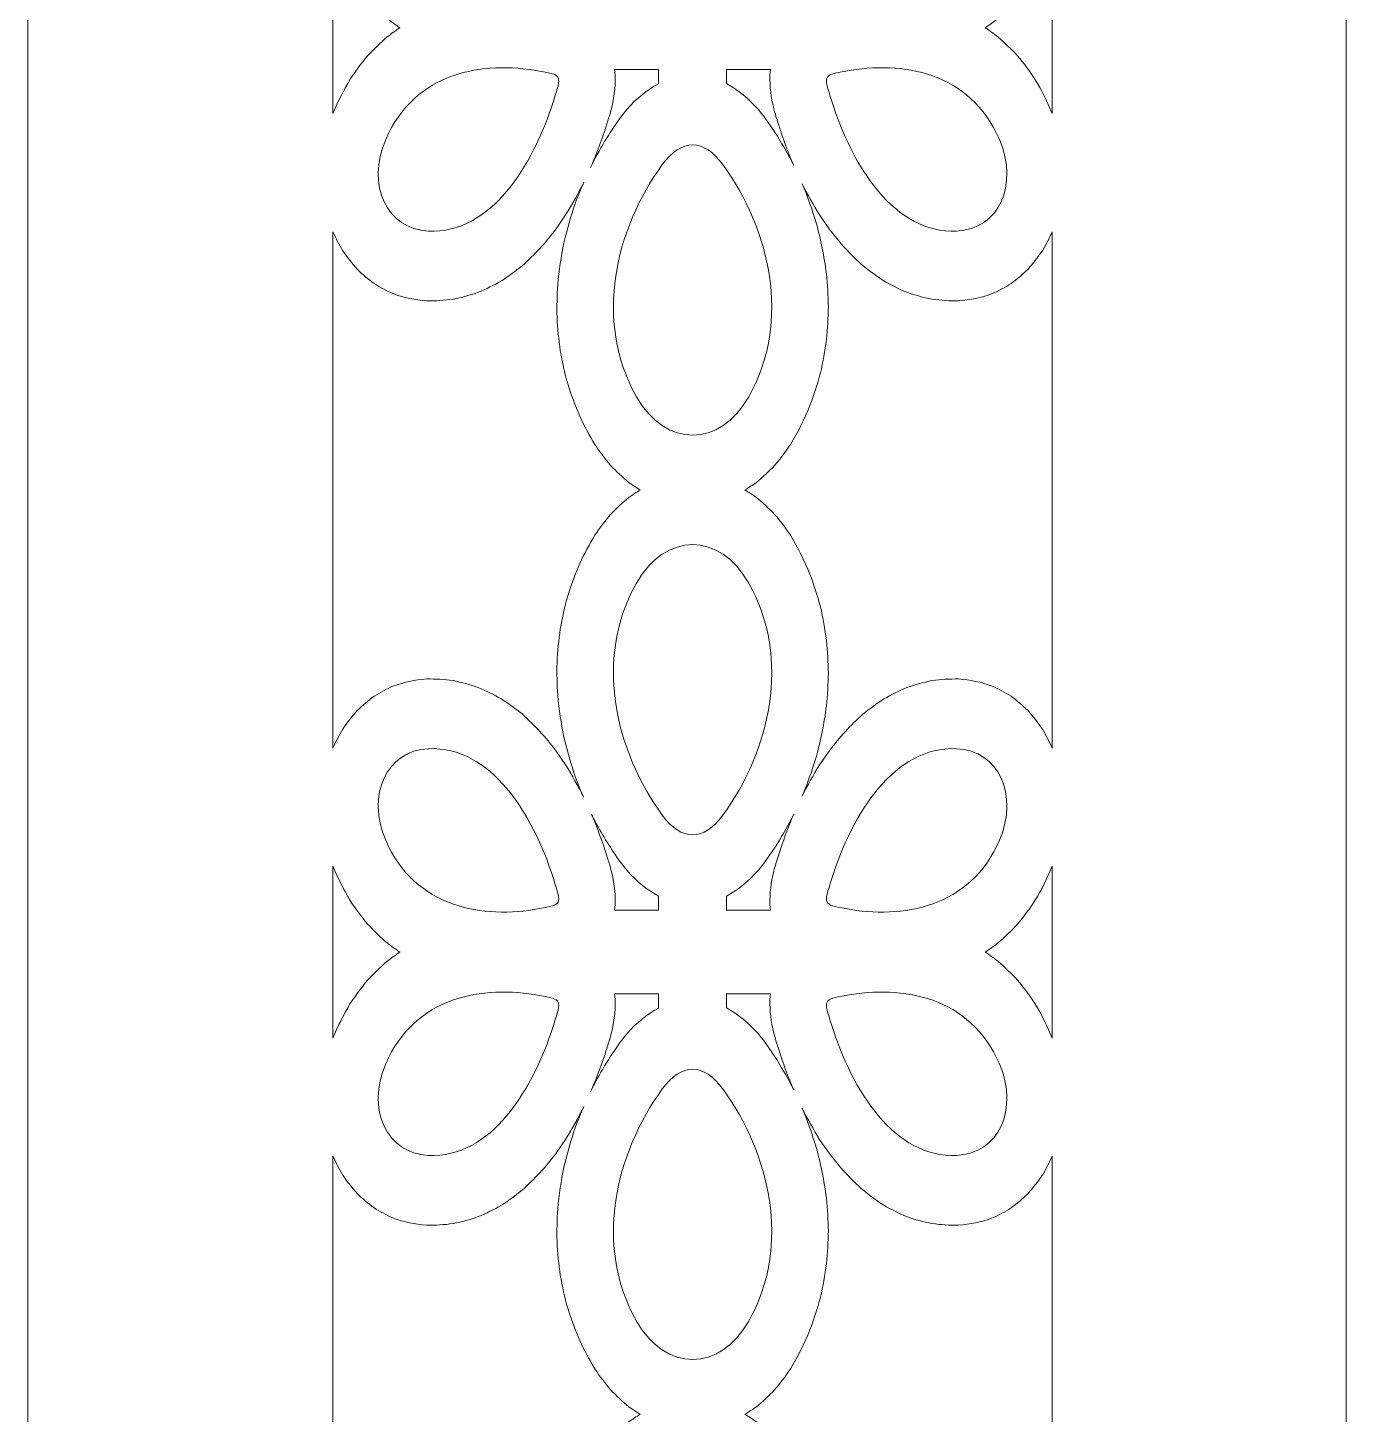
# Model space of a CAD drawing. Header units: centimetres. Extents: x -9.5 to -0.2, y -14.4 to 13.7.
# Drawn here: x -3.791 to -0.25, y -7.232 to -3.507 of the extents above; entities that cross this region are included whole.
import ezdxf

# ---------------------------------------------------------------- set-up
doc = ezdxf.new("R2010")
doc.units = ezdxf.units.CM
doc.header["$MEASUREMENT"] = 0
doc.layers.add('layer 1', color=7, linetype='Continuous')

msp = doc.modelspace()

# ---------------------------------------------------------------- linework, layer by layer
at = {"layer": 'layer 1', "color": 177, "lineweight": 9}
for points, knots in [([(-0.24995, -14.3507), (-0.24995, -14.3507), (-3.79132, -14.3507), (-3.79132, -14.3507), (-3.79132, -14.3507), (-3.79132, -14.3507), (-3.79132, 13.74302), (-3.79132, 13.74302), (-3.79132, 13.74302), (-3.79132, 13.74302), (-0.24995, 13.74302), (-0.24995, 13.74302), (-0.24995, 13.74302), (-0.24995, 13.74302), (-0.24995, -14.3507), (-0.24995, -14.3507)], [0, 0, 0, 0, 0.2, 0.2, 0.2, 0.2, 0.4, 0.4, 0.4, 0.4, 0.6, 0.6, 0.6, 0.6, 1, 1, 1, 1]), ([(-2.97144, -3.73809), (-2.95791, -3.70492), (-2.94298, -3.67561), (-2.92519, -3.64556), (-2.92519, -3.64556), (-2.91025, -3.62312), (-2.89525, -3.60295), (-2.87838, -3.58271), (-2.87838, -3.58271), (-2.86131, -3.56434), (-2.84438, -3.54795), (-2.82585, -3.5319), (-2.82585, -3.5319), (-2.81445, -3.52303), (-2.80315, -3.51488), (-2.79177, -3.50733), (-2.79177, -3.50733), (-2.80321, -3.49966), (-2.81447, -3.49151), (-2.82585, -3.48265), (-2.82585, -3.48265), (-2.84438, -3.4666), (-2.8613, -3.45021), (-2.87838, -3.43184), (-2.87838, -3.43184), (-2.89525, -3.4116), (-2.91025, -3.39143), (-2.92519, -3.36898), (-2.92519, -3.36898), (-2.94298, -3.33894), (-2.95791, -3.30962), (-2.97144, -3.27646), (-2.97144, -3.27646), (-2.97144, -3.27646), (-2.97144, -3.73809), (-2.97144, -3.73809)], [0, 0, 0, 0, 0.1, 0.1, 0.1, 0.1, 0.2, 0.2, 0.2, 0.2, 0.3, 0.3, 0.3, 0.3, 0.4, 0.4, 0.4, 0.4, 0.5, 0.5, 0.5, 0.5, 0.6, 0.6, 0.6, 0.6, 0.7, 0.7, 0.7, 0.7, 0.8, 0.8, 0.8, 0.8, 1, 1, 1, 1]), ([(-1.03978, -3.27646), (-1.05331, -3.30962), (-1.06825, -3.33895), (-1.08603, -3.36898), (-1.08603, -3.36898), (-1.10098, -3.39143), (-1.11598, -3.41161), (-1.13285, -3.43185), (-1.13285, -3.43185), (-1.14994, -3.45022), (-1.16686, -3.46661), (-1.18539, -3.48266), (-1.18539, -3.48266), (-1.19674, -3.49148), (-1.20796, -3.49962), (-1.21936, -3.50727), (-1.21936, -3.50727), (-1.20796, -3.51493), (-1.19673, -3.52306), (-1.18538, -3.53189), (-1.18538, -3.53189), (-1.16685, -3.54795), (-1.14993, -3.56433), (-1.13285, -3.58271), (-1.13285, -3.58271), (-1.11598, -3.60294), (-1.10097, -3.62312), (-1.08603, -3.64556), (-1.08603, -3.64556), (-1.06825, -3.6756), (-1.05331, -3.70492), (-1.03978, -3.73808), (-1.03978, -3.73808), (-1.03978, -3.73808), (-1.03978, -3.27646), (-1.03978, -3.27646)], [0, 0, 0, 0, 0.1, 0.1, 0.1, 0.1, 0.2, 0.2, 0.2, 0.2, 0.3, 0.3, 0.3, 0.3, 0.4, 0.4, 0.4, 0.4, 0.5, 0.5, 0.5, 0.5, 0.6, 0.6, 0.6, 0.6, 0.7, 0.7, 0.7, 0.7, 0.8, 0.8, 0.8, 0.8, 1, 1, 1, 1]), ([(-2.41719, -3.62397), (-2.56763, -3.59547), (-2.75112, -3.6253), (-2.82988, -3.80779), (-2.82988, -3.80779), (-2.88257, -3.92987), (-2.82687, -4.04887), (-2.71485, -4.05361), (-2.71485, -4.05361), (-2.54738, -4.0607), (-2.4347, -3.87955), (-2.37948, -3.70454), (-2.37948, -3.70454), (-2.35677, -3.63258), (-2.35532, -3.63568), (-2.41719, -3.62397)], [0, 0, 0, 0, 0.2, 0.2, 0.2, 0.2, 0.4, 0.4, 0.4, 0.4, 0.6, 0.6, 0.6, 0.6, 1, 1, 1, 1]), ([(-1.59404, -3.62397), (-1.44359, -3.59546), (-1.2601, -3.6253), (-1.18134, -3.80779), (-1.18134, -3.80779), (-1.12865, -3.92987), (-1.18435, -4.04887), (-1.29638, -4.05362), (-1.29638, -4.05362), (-1.46384, -4.0607), (-1.57653, -3.87955), (-1.63174, -3.70455), (-1.63174, -3.70455), (-1.65445, -3.63258), (-1.6559, -3.63567), (-1.59404, -3.62397)], [0, 0, 0, 0, 0.2, 0.2, 0.2, 0.2, 0.4, 0.4, 0.4, 0.4, 0.6, 0.6, 0.6, 0.6, 1, 1, 1, 1]), ([(-2.09675, -3.61972), (-2.09675, -3.61972), (-2.09675, -3.65771), (-2.09675, -3.65771), (-2.09675, -3.65771), (-2.12888, -3.67462), (-2.15543, -3.69673), (-2.18224, -3.72709), (-2.18224, -3.72709), (-2.18224, -3.72709), (-2.19991, -3.74962), (-2.19991, -3.74962), (-2.19991, -3.74962), (-2.21454, -3.77035), (-2.22843, -3.79124), (-2.24203, -3.81302), (-2.24203, -3.81302), (-2.25551, -3.83603), (-2.26791, -3.85903), (-2.27945, -3.88255), (-2.27945, -3.88255), (-2.26311, -3.84531), (-2.24872, -3.80667), (-2.23592, -3.76616), (-2.23592, -3.76616), (-2.23242, -3.7551), (-2.22898, -3.74404), (-2.22574, -3.73287), (-2.22574, -3.73287), (-2.21648, -3.69896), (-2.21298, -3.67003), (-2.21341, -3.63394), (-2.21341, -3.63394), (-2.21341, -3.63394), (-2.21497, -3.61972), (-2.21497, -3.61972), (-2.21497, -3.61972), (-2.21497, -3.61972), (-2.09675, -3.61972), (-2.09675, -3.61972)], [0, 0, 0, 0, 0.0909091, 0.0909091, 0.0909091, 0.0909091, 0.1818182, 0.1818182, 0.1818182, 0.1818182, 0.2727273, 0.2727273, 0.2727273, 0.2727273, 0.3636364, 0.3636364, 0.3636364, 0.3636364, 0.4545455, 0.4545455, 0.4545455, 0.4545455, 0.5454545, 0.5454545, 0.5454545, 0.5454545, 0.6363636, 0.6363636, 0.6363636, 0.6363636, 0.7272727, 0.7272727, 0.7272727, 0.7272727, 0.8181818, 0.8181818, 0.8181818, 0.8181818, 1, 1, 1, 1]), ([(-1.91448, -3.65738), (-1.91448, -3.65738), (-1.91448, -3.61972), (-1.91448, -3.61972), (-1.91448, -3.61972), (-1.91448, -3.61972), (-1.79625, -3.61972), (-1.79625, -3.61972), (-1.79625, -3.61972), (-1.79625, -3.61972), (-1.79783, -3.63393), (-1.79783, -3.63393), (-1.79783, -3.63393), (-1.79819, -3.66678), (-1.79552, -3.69349), (-1.78773, -3.72468), (-1.78773, -3.72468), (-1.7839, -3.73869), (-1.77965, -3.75242), (-1.77529, -3.76619), (-1.77529, -3.76619), (-1.76307, -3.80481), (-1.74943, -3.84173), (-1.73403, -3.87735), (-1.73403, -3.87735), (-1.76137, -3.82327), (-1.79224, -3.77218), (-1.82899, -3.72708), (-1.82899, -3.72708), (-1.85559, -3.69697), (-1.8818, -3.67513), (-1.91448, -3.65738)], [0, 0, 0, 0, 0.1111111, 0.1111111, 0.1111111, 0.1111111, 0.2222222, 0.2222222, 0.2222222, 0.2222222, 0.3333333, 0.3333333, 0.3333333, 0.3333333, 0.4444444, 0.4444444, 0.4444444, 0.4444444, 0.5555556, 0.5555556, 0.5555556, 0.5555556, 0.6666667, 0.6666667, 0.6666667, 0.6666667, 0.7777778, 0.7777778, 0.7777778, 0.7777778, 1, 1, 1, 1]), ([(-2.087, -3.87502), (-2.2117, -4.0465), (-2.27241, -4.29345), (-2.15624, -4.49876), (-2.15624, -4.49876), (-2.07853, -4.6361), (-1.93268, -4.63608), (-1.85498, -4.49876), (-1.85498, -4.49876), (-1.73882, -4.29345), (-1.79952, -4.0465), (-1.92422, -3.87502), (-1.92422, -3.87502), (-1.97549, -3.8045), (-2.03573, -3.8045), (-2.087, -3.87502)], [0, 0, 0, 0, 0.2, 0.2, 0.2, 0.2, 0.4, 0.4, 0.4, 0.4, 0.6, 0.6, 0.6, 0.6, 1, 1, 1, 1]), ([(-2.97144, -5.44249), (-2.96339, -5.42447), (-2.95498, -5.40815), (-2.945, -5.3912), (-2.945, -5.3912), (-2.93276, -5.37316), (-2.92065, -5.35762), (-2.90652, -5.34181), (-2.90652, -5.34181), (-2.89165, -5.32731), (-2.87726, -5.31509), (-2.86097, -5.30314), (-2.86097, -5.30314), (-2.84421, -5.29256), (-2.82816, -5.28397), (-2.81045, -5.27606), (-2.81045, -5.27606), (-2.77976, -5.26488), (-2.75186, -5.25905), (-2.71993, -5.25666), (-2.71993, -5.25666), (-2.69564, -5.25647), (-2.6728, -5.25787), (-2.64865, -5.26108), (-2.64865, -5.26108), (-2.62542, -5.26582), (-2.60376, -5.27177), (-2.58111, -5.27967), (-2.58111, -5.27967), (-2.55968, -5.28874), (-2.53973, -5.29863), (-2.5192, -5.31039), (-2.5192, -5.31039), (-2.49993, -5.32291), (-2.48195, -5.33596), (-2.46374, -5.35066), (-2.46374, -5.35066), (-2.42974, -5.38083), (-2.4007, -5.41268), (-2.3721, -5.45037), (-2.3721, -5.45037), (-2.3721, -5.45037), (-2.34673, -5.48733), (-2.34673, -5.48733), (-2.34673, -5.48733), (-2.32916, -5.51553), (-2.31317, -5.54432), (-2.29858, -5.57395), (-2.29858, -5.57395), (-2.30639, -5.55594), (-2.31377, -5.5376), (-2.32084, -5.5186), (-2.32084, -5.5186), (-2.33269, -5.4836), (-2.34254, -5.44931), (-2.35115, -5.41287), (-2.35115, -5.41287), (-2.35875, -5.37515), (-2.36415, -5.33889), (-2.36784, -5.30027), (-2.36784, -5.30027), (-2.3696, -5.27059), (-2.3702, -5.24205), (-2.36971, -5.21229), (-2.36971, -5.21229), (-2.36801, -5.18181), (-2.36521, -5.15287), (-2.36106, -5.12274), (-2.36106, -5.12274), (-2.35552, -5.09207), (-2.34902, -5.06331), (-2.34093, -5.03352), (-2.34093, -5.03352), (-2.33131, -5.00344), (-2.32095, -4.97553), (-2.30883, -4.94686), (-2.30883, -4.94686), (-2.29615, -4.92033), (-2.28318, -4.89548), (-2.26833, -4.87072), (-2.26833, -4.87072), (-2.25479, -4.85061), (-2.24123, -4.83262), (-2.22591, -4.81456), (-2.22591, -4.81456), (-2.20998, -4.79786), (-2.19439, -4.78336), (-2.17696, -4.76912), (-2.17696, -4.76912), (-2.16663, -4.76174), (-2.15652, -4.75507), (-2.14615, -4.74882), (-2.14615, -4.74882), (-2.15652, -4.74257), (-2.16663, -4.73591), (-2.17696, -4.72853), (-2.17696, -4.72853), (-2.19439, -4.71428), (-2.20998, -4.69979), (-2.22591, -4.68309), (-2.22591, -4.68309), (-2.24123, -4.66503), (-2.25479, -4.64704), (-2.26833, -4.62693), (-2.26833, -4.62693), (-2.28318, -4.60216), (-2.29615, -4.57732), (-2.30883, -4.55079), (-2.30883, -4.55079), (-2.32095, -4.52212), (-2.33131, -4.49421), (-2.34093, -4.46414), (-2.34093, -4.46414), (-2.34902, -4.43433), (-2.35552, -4.40558), (-2.36106, -4.37491), (-2.36106, -4.37491), (-2.36522, -4.34478), (-2.36801, -4.31584), (-2.36971, -4.28536), (-2.36971, -4.28536), (-2.3702, -4.2556), (-2.3696, -4.22705), (-2.36785, -4.19738), (-2.36785, -4.19738), (-2.36415, -4.15876), (-2.35875, -4.12249), (-2.35115, -4.08477), (-2.35115, -4.08477), (-2.34255, -4.04833), (-2.33269, -4.01404), (-2.32084, -3.97903), (-2.32084, -3.97903), (-2.31354, -3.95943), (-2.30589, -3.94053), (-2.29781, -3.92211), (-2.29781, -3.92211), (-2.31261, -3.95229), (-2.32885, -3.98161), (-2.34673, -4.01031), (-2.34673, -4.01031), (-2.34673, -4.01031), (-2.3721, -4.04728), (-2.3721, -4.04728), (-2.3721, -4.04728), (-2.40071, -4.08496), (-2.42974, -4.11679), (-2.46373, -4.14698), (-2.46373, -4.14698), (-2.48194, -4.16167), (-2.49992, -4.17472), (-2.51918, -4.18724), (-2.51918, -4.18724), (-2.53972, -4.19901), (-2.55968, -4.2089), (-2.58113, -4.21797), (-2.58113, -4.21797), (-2.60376, -4.22587), (-2.62542, -4.23182), (-2.64865, -4.23656), (-2.64865, -4.23656), (-2.6728, -4.23977), (-2.69564, -4.24117), (-2.71994, -4.24099), (-2.71994, -4.24099), (-2.75187, -4.23858), (-2.77977, -4.23276), (-2.81046, -4.22157), (-2.81046, -4.22157), (-2.82816, -4.21366), (-2.84422, -4.20506), (-2.86098, -4.1945), (-2.86098, -4.1945), (-2.87726, -4.18254), (-2.89165, -4.17032), (-2.90652, -4.15582), (-2.90652, -4.15582), (-2.92064, -4.14002), (-2.93276, -4.12448), (-2.945, -4.10645), (-2.945, -4.10645), (-2.95498, -4.08949), (-2.96339, -4.07317), (-2.97144, -4.05514), (-2.97144, -4.05514), (-2.97144, -4.05514), (-2.97144, -5.44249), (-2.97144, -5.44249)], [0, 0, 0, 0, 0.0208333, 0.0208333, 0.0208333, 0.0208333, 0.0416667, 0.0416667, 0.0416667, 0.0416667, 0.0625, 0.0625, 0.0625, 0.0625, 0.0833333, 0.0833333, 0.0833333, 0.0833333, 0.1041667, 0.1041667, 0.1041667, 0.1041667, 0.125, 0.125, 0.125, 0.125, 0.1458333, 0.1458333, 0.1458333, 0.1458333, 0.1666667, 0.1666667, 0.1666667, 0.1666667, 0.1875, 0.1875, 0.1875, 0.1875, 0.2083333, 0.2083333, 0.2083333, 0.2083333, 0.2291667, 0.2291667, 0.2291667, 0.2291667, 0.25, 0.25, 0.25, 0.25, 0.2708333, 0.2708333, 0.2708333, 0.2708333, 0.2916667, 0.2916667, 0.2916667, 0.2916667, 0.3125, 0.3125, 0.3125, 0.3125, 0.3333333, 0.3333333, 0.3333333, 0.3333333, 0.3541667, 0.3541667, 0.3541667, 0.3541667, 0.375, 0.375, 0.375, 0.375, 0.3958333, 0.3958333, 0.3958333, 0.3958333, 0.4166667, 0.4166667, 0.4166667, 0.4166667, 0.4375, 0.4375, 0.4375, 0.4375, 0.4583333, 0.4583333, 0.4583333, 0.4583333, 0.4791667, 0.4791667, 0.4791667, 0.4791667, 0.5, 0.5, 0.5, 0.5, 0.5208333, 0.5208333, 0.5208333, 0.5208333, 0.5416667, 0.5416667, 0.5416667, 0.5416667, 0.5625, 0.5625, 0.5625, 0.5625, 0.5833333, 0.5833333, 0.5833333, 0.5833333, 0.6041667, 0.6041667, 0.6041667, 0.6041667, 0.625, 0.625, 0.625, 0.625, 0.6458333, 0.6458333, 0.6458333, 0.6458333, 0.6666667, 0.6666667, 0.6666667, 0.6666667, 0.6875, 0.6875, 0.6875, 0.6875, 0.7083333, 0.7083333, 0.7083333, 0.7083333, 0.7291667, 0.7291667, 0.7291667, 0.7291667, 0.75, 0.75, 0.75, 0.75, 0.7708333, 0.7708333, 0.7708333, 0.7708333, 0.7916667, 0.7916667, 0.7916667, 0.7916667, 0.8125, 0.8125, 0.8125, 0.8125, 0.8333333, 0.8333333, 0.8333333, 0.8333333, 0.8541667, 0.8541667, 0.8541667, 0.8541667, 0.875, 0.875, 0.875, 0.875, 0.8958333, 0.8958333, 0.8958333, 0.8958333, 0.9166667, 0.9166667, 0.9166667, 0.9166667, 0.9375, 0.9375, 0.9375, 0.9375, 0.9583333, 0.9583333, 0.9583333, 0.9583333, 1, 1, 1, 1]), ([(-1.03978, -4.05514), (-1.04783, -4.07317), (-1.05626, -4.0895), (-1.06623, -4.10646), (-1.06623, -4.10646), (-1.07848, -4.12449), (-1.09059, -4.14003), (-1.10472, -4.15583), (-1.10472, -4.15583), (-1.11958, -4.17033), (-1.13397, -4.18254), (-1.15025, -4.1945), (-1.15025, -4.1945), (-1.16701, -4.20507), (-1.18307, -4.21366), (-1.20076, -4.22157), (-1.20076, -4.22157), (-1.23145, -4.23276), (-1.25936, -4.23859), (-1.29128, -4.24099), (-1.29128, -4.24099), (-1.31559, -4.24117), (-1.33843, -4.23978), (-1.36258, -4.23656), (-1.36258, -4.23656), (-1.38581, -4.23182), (-1.40747, -4.22587), (-1.43011, -4.21797), (-1.43011, -4.21797), (-1.45155, -4.20891), (-1.47151, -4.19901), (-1.49205, -4.18724), (-1.49205, -4.18724), (-1.51131, -4.17473), (-1.52929, -4.16167), (-1.54749, -4.14698), (-1.54749, -4.14698), (-1.58149, -4.1168), (-1.61052, -4.08497), (-1.63913, -4.04728), (-1.63913, -4.04728), (-1.63913, -4.04728), (-1.6645, -4.01031), (-1.6645, -4.01031), (-1.6645, -4.01031), (-1.68152, -3.98301), (-1.69703, -3.95516), (-1.71123, -3.92654), (-1.71123, -3.92654), (-1.69703, -3.96055), (-1.68477, -3.99461), (-1.67369, -4.03097), (-1.67369, -4.03097), (-1.66129, -4.07687), (-1.65241, -4.12087), (-1.64613, -4.16867), (-1.64613, -4.16867), (-1.64333, -4.19797), (-1.64167, -4.22627), (-1.64103, -4.25579), (-1.64103, -4.25579), (-1.64153, -4.28605), (-1.64315, -4.31491), (-1.64604, -4.34499), (-1.64604, -4.34499), (-1.65026, -4.37567), (-1.65551, -4.40456), (-1.66227, -4.43456), (-1.66227, -4.43456), (-1.67052, -4.46492), (-1.67958, -4.49319), (-1.69037, -4.52232), (-1.69037, -4.52232), (-1.70608, -4.55951), (-1.72266, -4.5932), (-1.7429, -4.62694), (-1.7429, -4.62694), (-1.75643, -4.64704), (-1.77, -4.66502), (-1.7853, -4.68308), (-1.7853, -4.68308), (-1.80123, -4.69977), (-1.81684, -4.71428), (-1.83426, -4.72852), (-1.83426, -4.72852), (-1.84459, -4.7359), (-1.85471, -4.74257), (-1.86508, -4.74882), (-1.86508, -4.74882), (-1.85471, -4.75507), (-1.84459, -4.76174), (-1.83425, -4.76913), (-1.83425, -4.76913), (-1.81684, -4.78336), (-1.80123, -4.79788), (-1.7853, -4.81456), (-1.7853, -4.81456), (-1.77, -4.83262), (-1.75643, -4.85061), (-1.7429, -4.87071), (-1.7429, -4.87071), (-1.72266, -4.90444), (-1.70608, -4.93813), (-1.69037, -4.97532), (-1.69037, -4.97532), (-1.67958, -5.00446), (-1.67052, -5.03272), (-1.66227, -5.06309), (-1.66227, -5.06309), (-1.65551, -5.09309), (-1.65026, -5.12198), (-1.64604, -5.15266), (-1.64604, -5.15266), (-1.64315, -5.18273), (-1.64153, -5.2116), (-1.64103, -5.24186), (-1.64103, -5.24186), (-1.64167, -5.27137), (-1.64333, -5.29968), (-1.64613, -5.32898), (-1.64613, -5.32898), (-1.65241, -5.37677), (-1.66129, -5.42076), (-1.67369, -5.46667), (-1.67369, -5.46667), (-1.68476, -5.50302), (-1.69702, -5.53708), (-1.71122, -5.57108), (-1.71122, -5.57108), (-1.69702, -5.54247), (-1.68151, -5.51463), (-1.66449, -5.48733), (-1.66449, -5.48733), (-1.66449, -5.48733), (-1.63912, -5.45036), (-1.63912, -5.45036), (-1.63912, -5.45036), (-1.61052, -5.41267), (-1.58148, -5.38082), (-1.54748, -5.35065), (-1.54748, -5.35065), (-1.52928, -5.33596), (-1.51129, -5.3229), (-1.49203, -5.31038), (-1.49203, -5.31038), (-1.4715, -5.29863), (-1.45154, -5.28873), (-1.43012, -5.27967), (-1.43012, -5.27967), (-1.40747, -5.27177), (-1.38581, -5.26582), (-1.36258, -5.26108), (-1.36258, -5.26108), (-1.33843, -5.25787), (-1.31559, -5.25647), (-1.29129, -5.25666), (-1.29129, -5.25666), (-1.25937, -5.25905), (-1.23146, -5.26488), (-1.20077, -5.27606), (-1.20077, -5.27606), (-1.18307, -5.28397), (-1.16702, -5.29256), (-1.15026, -5.30314), (-1.15026, -5.30314), (-1.13397, -5.31509), (-1.11958, -5.32731), (-1.10471, -5.34181), (-1.10471, -5.34181), (-1.09059, -5.35761), (-1.07848, -5.37315), (-1.06623, -5.39119), (-1.06623, -5.39119), (-1.05625, -5.40814), (-1.04783, -5.42446), (-1.03978, -5.44249), (-1.03978, -5.44249), (-1.03978, -5.44249), (-1.03978, -4.05514), (-1.03978, -4.05514)], [0, 0, 0, 0, 0.0217391, 0.0217391, 0.0217391, 0.0217391, 0.0434783, 0.0434783, 0.0434783, 0.0434783, 0.0652174, 0.0652174, 0.0652174, 0.0652174, 0.0869565, 0.0869565, 0.0869565, 0.0869565, 0.1086957, 0.1086957, 0.1086957, 0.1086957, 0.1304348, 0.1304348, 0.1304348, 0.1304348, 0.1521739, 0.1521739, 0.1521739, 0.1521739, 0.173913, 0.173913, 0.173913, 0.173913, 0.1956522, 0.1956522, 0.1956522, 0.1956522, 0.2173913, 0.2173913, 0.2173913, 0.2173913, 0.2391304, 0.2391304, 0.2391304, 0.2391304, 0.2608696, 0.2608696, 0.2608696, 0.2608696, 0.2826087, 0.2826087, 0.2826087, 0.2826087, 0.3043478, 0.3043478, 0.3043478, 0.3043478, 0.326087, 0.326087, 0.326087, 0.326087, 0.3478261, 0.3478261, 0.3478261, 0.3478261, 0.3695652, 0.3695652, 0.3695652, 0.3695652, 0.3913043, 0.3913043, 0.3913043, 0.3913043, 0.4130435, 0.4130435, 0.4130435, 0.4130435, 0.4347826, 0.4347826, 0.4347826, 0.4347826, 0.4565217, 0.4565217, 0.4565217, 0.4565217, 0.4782609, 0.4782609, 0.4782609, 0.4782609, 0.5, 0.5, 0.5, 0.5, 0.5217391, 0.5217391, 0.5217391, 0.5217391, 0.5434783, 0.5434783, 0.5434783, 0.5434783, 0.5652174, 0.5652174, 0.5652174, 0.5652174, 0.5869565, 0.5869565, 0.5869565, 0.5869565, 0.6086957, 0.6086957, 0.6086957, 0.6086957, 0.6304348, 0.6304348, 0.6304348, 0.6304348, 0.6521739, 0.6521739, 0.6521739, 0.6521739, 0.673913, 0.673913, 0.673913, 0.673913, 0.6956522, 0.6956522, 0.6956522, 0.6956522, 0.7173913, 0.7173913, 0.7173913, 0.7173913, 0.7391304, 0.7391304, 0.7391304, 0.7391304, 0.7608696, 0.7608696, 0.7608696, 0.7608696, 0.7826087, 0.7826087, 0.7826087, 0.7826087, 0.8043478, 0.8043478, 0.8043478, 0.8043478, 0.826087, 0.826087, 0.826087, 0.826087, 0.8478261, 0.8478261, 0.8478261, 0.8478261, 0.8695652, 0.8695652, 0.8695652, 0.8695652, 0.8913043, 0.8913043, 0.8913043, 0.8913043, 0.9130435, 0.9130435, 0.9130435, 0.9130435, 0.9347826, 0.9347826, 0.9347826, 0.9347826, 0.9565217, 0.9565217, 0.9565217, 0.9565217, 1, 1, 1, 1]), ([(-2.087, -5.62262), (-2.2117, -5.45115), (-2.2724, -5.20419), (-2.15624, -4.99889), (-2.15624, -4.99889), (-2.07853, -4.86154), (-1.93268, -4.86156), (-1.85498, -4.99889), (-1.85498, -4.99889), (-1.73882, -5.20419), (-1.79952, -5.45115), (-1.92422, -5.62262), (-1.92422, -5.62262), (-1.97549, -5.69315), (-2.03573, -5.69314), (-2.087, -5.62262)], [0, 0, 0, 0, 0.2, 0.2, 0.2, 0.2, 0.4, 0.4, 0.4, 0.4, 0.6, 0.6, 0.6, 0.6, 1, 1, 1, 1]), ([(-2.41719, -5.87367), (-2.56763, -5.90217), (-2.75112, -5.87235), (-2.82988, -5.68986), (-2.82988, -5.68986), (-2.88257, -5.56777), (-2.82687, -5.44877), (-2.71485, -5.44403), (-2.71485, -5.44403), (-2.54738, -5.43694), (-2.4347, -5.6181), (-2.37948, -5.7931), (-2.37948, -5.7931), (-2.35677, -5.86506), (-2.35532, -5.86196), (-2.41719, -5.87367)], [0, 0, 0, 0, 0.2, 0.2, 0.2, 0.2, 0.4, 0.4, 0.4, 0.4, 0.6, 0.6, 0.6, 0.6, 1, 1, 1, 1]), ([(-1.59404, -5.87367), (-1.4436, -5.90217), (-1.2601, -5.87235), (-1.18134, -5.68986), (-1.18134, -5.68986), (-1.12865, -5.56777), (-1.18436, -5.44877), (-1.29637, -5.44403), (-1.29637, -5.44403), (-1.46384, -5.43694), (-1.57652, -5.6181), (-1.63174, -5.7931), (-1.63174, -5.7931), (-1.65446, -5.86506), (-1.6559, -5.86196), (-1.59404, -5.87367)], [0, 0, 0, 0, 0.2, 0.2, 0.2, 0.2, 0.4, 0.4, 0.4, 0.4, 0.6, 0.6, 0.6, 0.6, 1, 1, 1, 1]), ([(-2.1999, -5.74804), (-2.22448, -5.71322), (-2.24647, -5.67803), (-2.26746, -5.63978), (-2.26746, -5.63978), (-2.27069, -5.63347), (-2.27385, -5.62717), (-2.27694, -5.62085), (-2.27694, -5.62085), (-2.26164, -5.6563), (-2.24807, -5.69304), (-2.23593, -5.73146), (-2.23593, -5.73146), (-2.23243, -5.74252), (-2.22898, -5.75359), (-2.22574, -5.76476), (-2.22574, -5.76476), (-2.21648, -5.79867), (-2.21298, -5.8276), (-2.21341, -5.86369), (-2.21341, -5.86369), (-2.21341, -5.86369), (-2.21497, -5.87792), (-2.21497, -5.87792), (-2.21497, -5.87792), (-2.21497, -5.87792), (-2.09675, -5.87792), (-2.09675, -5.87792), (-2.09675, -5.87792), (-2.09675, -5.87792), (-2.09675, -5.83993), (-2.09675, -5.83993), (-2.09675, -5.83993), (-2.12887, -5.82302), (-2.15543, -5.8009), (-2.18223, -5.77056), (-2.18223, -5.77056), (-2.18223, -5.77056), (-2.1999, -5.74804), (-2.1999, -5.74804)], [0, 0, 0, 0, 0.0909091, 0.0909091, 0.0909091, 0.0909091, 0.1818182, 0.1818182, 0.1818182, 0.1818182, 0.2727273, 0.2727273, 0.2727273, 0.2727273, 0.3636364, 0.3636364, 0.3636364, 0.3636364, 0.4545455, 0.4545455, 0.4545455, 0.4545455, 0.5454545, 0.5454545, 0.5454545, 0.5454545, 0.6363636, 0.6363636, 0.6363636, 0.6363636, 0.7272727, 0.7272727, 0.7272727, 0.7272727, 0.8181818, 0.8181818, 0.8181818, 0.8181818, 1, 1, 1, 1]), ([(-1.91448, -5.87792), (-1.91448, -5.87792), (-1.79625, -5.87792), (-1.79625, -5.87792), (-1.79625, -5.87792), (-1.79625, -5.87792), (-1.79783, -5.8637), (-1.79783, -5.8637), (-1.79783, -5.8637), (-1.79819, -5.83085), (-1.79552, -5.80415), (-1.78773, -5.77297), (-1.78773, -5.77297), (-1.7839, -5.75894), (-1.77965, -5.74519), (-1.77528, -5.7314), (-1.77528, -5.7314), (-1.76304, -5.69277), (-1.7494, -5.65585), (-1.734, -5.62023), (-1.734, -5.62023), (-1.76134, -5.67433), (-1.79223, -5.72546), (-1.829, -5.77057), (-1.829, -5.77057), (-1.8556, -5.80068), (-1.8818, -5.82251), (-1.91448, -5.84025), (-1.91448, -5.84025), (-1.91448, -5.84025), (-1.91448, -5.87792), (-1.91448, -5.87792)], [0, 0, 0, 0, 0.1111111, 0.1111111, 0.1111111, 0.1111111, 0.2222222, 0.2222222, 0.2222222, 0.2222222, 0.3333333, 0.3333333, 0.3333333, 0.3333333, 0.4444444, 0.4444444, 0.4444444, 0.4444444, 0.5555556, 0.5555556, 0.5555556, 0.5555556, 0.6666667, 0.6666667, 0.6666667, 0.6666667, 0.7777778, 0.7777778, 0.7777778, 0.7777778, 1, 1, 1, 1]), ([(-2.97144, -6.22117), (-2.95791, -6.18801), (-2.94298, -6.15869), (-2.92519, -6.12865), (-2.92519, -6.12865), (-2.91025, -6.10621), (-2.89525, -6.08604), (-2.87838, -6.0658), (-2.87838, -6.0658), (-2.86131, -6.04742), (-2.84438, -6.03104), (-2.82585, -6.01498), (-2.82585, -6.01498), (-2.81445, -6.00611), (-2.80315, -5.99797), (-2.79177, -5.99042), (-2.79177, -5.99042), (-2.80321, -5.98275), (-2.81447, -5.97459), (-2.82585, -5.96574), (-2.82585, -5.96574), (-2.84438, -5.94969), (-2.8613, -5.9333), (-2.87838, -5.91493), (-2.87838, -5.91493), (-2.89525, -5.89469), (-2.91025, -5.87452), (-2.92519, -5.85207), (-2.92519, -5.85207), (-2.94298, -5.82203), (-2.95791, -5.7927), (-2.97144, -5.75955), (-2.97144, -5.75955), (-2.97144, -5.75955), (-2.97144, -6.22117), (-2.97144, -6.22117)], [0, 0, 0, 0, 0.1, 0.1, 0.1, 0.1, 0.2, 0.2, 0.2, 0.2, 0.3, 0.3, 0.3, 0.3, 0.4, 0.4, 0.4, 0.4, 0.5, 0.5, 0.5, 0.5, 0.6, 0.6, 0.6, 0.6, 0.7, 0.7, 0.7, 0.7, 0.8, 0.8, 0.8, 0.8, 1, 1, 1, 1]), ([(-1.03978, -5.75955), (-1.05331, -5.79271), (-1.06825, -5.82204), (-1.08603, -5.85207), (-1.08603, -5.85207), (-1.10098, -5.87452), (-1.11598, -5.89469), (-1.13285, -5.91494), (-1.13285, -5.91494), (-1.14994, -5.93331), (-1.16686, -5.94969), (-1.18539, -5.96575), (-1.18539, -5.96575), (-1.19674, -5.97457), (-1.20796, -5.98271), (-1.21936, -5.99036), (-1.21936, -5.99036), (-1.20796, -5.99801), (-1.19673, -6.00615), (-1.18538, -6.01498), (-1.18538, -6.01498), (-1.16685, -6.03104), (-1.14993, -6.04742), (-1.13285, -6.06579), (-1.13285, -6.06579), (-1.11598, -6.08603), (-1.10097, -6.1062), (-1.08603, -6.12865), (-1.08603, -6.12865), (-1.06825, -6.15869), (-1.05331, -6.18801), (-1.03978, -6.22116), (-1.03978, -6.22116), (-1.03978, -6.22116), (-1.03978, -5.75955), (-1.03978, -5.75955)], [0, 0, 0, 0, 0.1, 0.1, 0.1, 0.1, 0.2, 0.2, 0.2, 0.2, 0.3, 0.3, 0.3, 0.3, 0.4, 0.4, 0.4, 0.4, 0.5, 0.5, 0.5, 0.5, 0.6, 0.6, 0.6, 0.6, 0.7, 0.7, 0.7, 0.7, 0.8, 0.8, 0.8, 0.8, 1, 1, 1, 1]), ([(-2.41719, -6.10706), (-2.56763, -6.07855), (-2.75112, -6.10839), (-2.82988, -6.29088), (-2.82988, -6.29088), (-2.88257, -6.41296), (-2.82687, -6.53196), (-2.71485, -6.5367), (-2.71485, -6.5367), (-2.54738, -6.54379), (-2.4347, -6.36264), (-2.37948, -6.18763), (-2.37948, -6.18763), (-2.35677, -6.11567), (-2.35532, -6.11877), (-2.41719, -6.10706)], [0, 0, 0, 0, 0.2, 0.2, 0.2, 0.2, 0.4, 0.4, 0.4, 0.4, 0.6, 0.6, 0.6, 0.6, 1, 1, 1, 1]), ([(-2.09675, -6.10281), (-2.09675, -6.10281), (-2.09675, -6.1408), (-2.09675, -6.1408), (-2.09675, -6.1408), (-2.12888, -6.15771), (-2.15543, -6.17982), (-2.18224, -6.21018), (-2.18224, -6.21018), (-2.18224, -6.21018), (-2.19991, -6.23271), (-2.19991, -6.23271), (-2.19991, -6.23271), (-2.21454, -6.25343), (-2.22843, -6.27432), (-2.24203, -6.29611), (-2.24203, -6.29611), (-2.25551, -6.31912), (-2.26791, -6.34212), (-2.27945, -6.36564), (-2.27945, -6.36564), (-2.26311, -6.3284), (-2.24872, -6.28976), (-2.23592, -6.24925), (-2.23592, -6.24925), (-2.23242, -6.23819), (-2.22898, -6.22713), (-2.22574, -6.21596), (-2.22574, -6.21596), (-2.21648, -6.18205), (-2.21298, -6.15312), (-2.21341, -6.11703), (-2.21341, -6.11703), (-2.21341, -6.11703), (-2.21497, -6.10281), (-2.21497, -6.10281), (-2.21497, -6.10281), (-2.21497, -6.10281), (-2.09675, -6.10281), (-2.09675, -6.10281)], [0, 0, 0, 0, 0.0909091, 0.0909091, 0.0909091, 0.0909091, 0.1818182, 0.1818182, 0.1818182, 0.1818182, 0.2727273, 0.2727273, 0.2727273, 0.2727273, 0.3636364, 0.3636364, 0.3636364, 0.3636364, 0.4545455, 0.4545455, 0.4545455, 0.4545455, 0.5454545, 0.5454545, 0.5454545, 0.5454545, 0.6363636, 0.6363636, 0.6363636, 0.6363636, 0.7272727, 0.7272727, 0.7272727, 0.7272727, 0.8181818, 0.8181818, 0.8181818, 0.8181818, 1, 1, 1, 1]), ([(-1.91448, -6.14047), (-1.91448, -6.14047), (-1.91448, -6.10281), (-1.91448, -6.10281), (-1.91448, -6.10281), (-1.91448, -6.10281), (-1.79625, -6.10281), (-1.79625, -6.10281), (-1.79625, -6.10281), (-1.79625, -6.10281), (-1.79783, -6.11701), (-1.79783, -6.11701), (-1.79783, -6.11701), (-1.79819, -6.14987), (-1.79552, -6.17658), (-1.78773, -6.20777), (-1.78773, -6.20777), (-1.7839, -6.22177), (-1.77965, -6.23551), (-1.77529, -6.24927), (-1.77529, -6.24927), (-1.76307, -6.2879), (-1.74943, -6.32482), (-1.73403, -6.36044), (-1.73403, -6.36044), (-1.76137, -6.30636), (-1.79224, -6.25527), (-1.82899, -6.21017), (-1.82899, -6.21017), (-1.85559, -6.18006), (-1.8818, -6.15822), (-1.91448, -6.14047)], [0, 0, 0, 0, 0.1111111, 0.1111111, 0.1111111, 0.1111111, 0.2222222, 0.2222222, 0.2222222, 0.2222222, 0.3333333, 0.3333333, 0.3333333, 0.3333333, 0.4444444, 0.4444444, 0.4444444, 0.4444444, 0.5555556, 0.5555556, 0.5555556, 0.5555556, 0.6666667, 0.6666667, 0.6666667, 0.6666667, 0.7777778, 0.7777778, 0.7777778, 0.7777778, 1, 1, 1, 1]), ([(-1.59404, -6.10705), (-1.44359, -6.07855), (-1.2601, -6.10839), (-1.18134, -6.29088), (-1.18134, -6.29088), (-1.12865, -6.41296), (-1.18435, -6.53196), (-1.29638, -6.5367), (-1.29638, -6.5367), (-1.46384, -6.54379), (-1.57653, -6.36264), (-1.63174, -6.18763), (-1.63174, -6.18763), (-1.65445, -6.11566), (-1.6559, -6.11876), (-1.59404, -6.10705)], [0, 0, 0, 0, 0.2, 0.2, 0.2, 0.2, 0.4, 0.4, 0.4, 0.4, 0.6, 0.6, 0.6, 0.6, 1, 1, 1, 1]), ([(-2.087, -6.35811), (-2.2117, -6.52959), (-2.27241, -6.77654), (-2.15624, -6.98185), (-2.15624, -6.98185), (-2.07853, -7.11919), (-1.93268, -7.11917), (-1.85498, -6.98185), (-1.85498, -6.98185), (-1.73882, -6.77654), (-1.79952, -6.52959), (-1.92422, -6.35811), (-1.92422, -6.35811), (-1.97549, -6.28759), (-2.03573, -6.28759), (-2.087, -6.35811)], [0, 0, 0, 0, 0.2, 0.2, 0.2, 0.2, 0.4, 0.4, 0.4, 0.4, 0.6, 0.6, 0.6, 0.6, 1, 1, 1, 1]), ([(-2.29858, -8.05704), (-2.30639, -8.03903), (-2.31377, -8.02068), (-2.32084, -8.00169), (-2.32084, -8.00169), (-2.33269, -7.96669), (-2.34254, -7.9324), (-2.35115, -7.89596), (-2.35115, -7.89596), (-2.35875, -7.85824), (-2.36415, -7.82198), (-2.36784, -7.78335), (-2.36784, -7.78335), (-2.3696, -7.75368), (-2.3702, -7.72514), (-2.36971, -7.69538), (-2.36971, -7.69538), (-2.36801, -7.6649), (-2.36521, -7.63595), (-2.36106, -7.60582), (-2.36106, -7.60582), (-2.35552, -7.57516), (-2.34902, -7.5464), (-2.34093, -7.51661), (-2.34093, -7.51661), (-2.33131, -7.48653), (-2.32095, -7.45862), (-2.30883, -7.42994), (-2.30883, -7.42994), (-2.29615, -7.40341), (-2.28318, -7.37857), (-2.26833, -7.35381), (-2.26833, -7.35381), (-2.25479, -7.3337), (-2.24123, -7.31571), (-2.22591, -7.29765), (-2.22591, -7.29765), (-2.20998, -7.28095), (-2.19439, -7.26645), (-2.17696, -7.25221), (-2.17696, -7.25221), (-2.16663, -7.24483), (-2.15652, -7.23815), (-2.14615, -7.23191), (-2.14615, -7.23191), (-2.15652, -7.22566), (-2.16663, -7.219), (-2.17696, -7.21161), (-2.17696, -7.21161), (-2.19439, -7.19737), (-2.20998, -7.18287), (-2.22591, -7.16618), (-2.22591, -7.16618), (-2.24123, -7.14812), (-2.25479, -7.13013), (-2.26833, -7.11002), (-2.26833, -7.11002), (-2.28318, -7.08525), (-2.29615, -7.06041), (-2.30883, -7.03388), (-2.30883, -7.03388), (-2.32095, -7.00521), (-2.33131, -6.9773), (-2.34093, -6.94722), (-2.34093, -6.94722), (-2.34902, -6.91742), (-2.35552, -6.88867), (-2.36106, -6.858), (-2.36106, -6.858), (-2.36522, -6.82787), (-2.36801, -6.79893), (-2.36971, -6.76845), (-2.36971, -6.76845), (-2.3702, -6.73869), (-2.3696, -6.71014), (-2.36785, -6.68047), (-2.36785, -6.68047), (-2.36415, -6.64184), (-2.35875, -6.60558), (-2.35115, -6.56786), (-2.35115, -6.56786), (-2.34255, -6.53142), (-2.33269, -6.49712), (-2.32084, -6.46212), (-2.32084, -6.46212), (-2.31354, -6.44252), (-2.30589, -6.42362), (-2.29781, -6.40519), (-2.29781, -6.40519), (-2.31261, -6.43538), (-2.32885, -6.4647), (-2.34673, -6.4934), (-2.34673, -6.4934), (-2.34673, -6.4934), (-2.3721, -6.53036), (-2.3721, -6.53036), (-2.3721, -6.53036), (-2.40071, -6.56805), (-2.42974, -6.59988), (-2.46373, -6.63007), (-2.46373, -6.63007), (-2.48194, -6.64476), (-2.49992, -6.65781), (-2.51918, -6.67033), (-2.51918, -6.67033), (-2.53972, -6.6821), (-2.55968, -6.69199), (-2.58113, -6.70106), (-2.58113, -6.70106), (-2.60376, -6.70896), (-2.62542, -6.71491), (-2.64865, -6.71965), (-2.64865, -6.71965), (-2.6728, -6.72286), (-2.69564, -6.72426), (-2.71994, -6.72408), (-2.71994, -6.72408), (-2.75187, -6.72167), (-2.77977, -6.71585), (-2.81046, -6.70466), (-2.81046, -6.70466), (-2.82816, -6.69675), (-2.84422, -6.68815), (-2.86098, -6.67758), (-2.86098, -6.67758), (-2.87726, -6.66563), (-2.89165, -6.65341), (-2.90652, -6.63891), (-2.90652, -6.63891), (-2.92064, -6.62311), (-2.93276, -6.60757), (-2.945, -6.58954), (-2.945, -6.58954), (-2.95498, -6.57258), (-2.96339, -6.55626), (-2.97144, -6.53823), (-2.97144, -6.53823), (-2.97144, -6.53823), (-2.97144, -7.92558), (-2.97144, -7.92558), (-2.97144, -7.92558), (-2.96339, -7.90755), (-2.95498, -7.89124), (-2.945, -7.87428), (-2.945, -7.87428), (-2.93276, -7.85624), (-2.92065, -7.84071), (-2.90652, -7.8249), (-2.90652, -7.8249), (-2.89165, -7.8104), (-2.87726, -7.79818), (-2.86097, -7.78623), (-2.86097, -7.78623), (-2.84421, -7.77565), (-2.82816, -7.76706), (-2.81045, -7.75915), (-2.81045, -7.75915), (-2.77976, -7.74797), (-2.75186, -7.74213), (-2.71993, -7.73975), (-2.71993, -7.73975), (-2.69564, -7.73956), (-2.6728, -7.74096), (-2.64865, -7.74416), (-2.64865, -7.74416), (-2.62542, -7.74891), (-2.60376, -7.75486), (-2.58111, -7.76276), (-2.58111, -7.76276), (-2.55968, -7.77182), (-2.53973, -7.78171), (-2.5192, -7.79347), (-2.5192, -7.79347), (-2.49993, -7.80599), (-2.48195, -7.81905), (-2.46374, -7.83374), (-2.46374, -7.83374), (-2.42974, -7.86392), (-2.4007, -7.89577), (-2.3721, -7.93346), (-2.3721, -7.93346), (-2.3721, -7.93346), (-2.34673, -7.97042), (-2.34673, -7.97042), (-2.34673, -7.97042), (-2.32916, -7.99861), (-2.31317, -8.02741), (-2.29858, -8.05704)], [0, 0, 0, 0, 0.0208333, 0.0208333, 0.0208333, 0.0208333, 0.0416667, 0.0416667, 0.0416667, 0.0416667, 0.0625, 0.0625, 0.0625, 0.0625, 0.0833333, 0.0833333, 0.0833333, 0.0833333, 0.1041667, 0.1041667, 0.1041667, 0.1041667, 0.125, 0.125, 0.125, 0.125, 0.1458333, 0.1458333, 0.1458333, 0.1458333, 0.1666667, 0.1666667, 0.1666667, 0.1666667, 0.1875, 0.1875, 0.1875, 0.1875, 0.2083333, 0.2083333, 0.2083333, 0.2083333, 0.2291667, 0.2291667, 0.2291667, 0.2291667, 0.25, 0.25, 0.25, 0.25, 0.2708333, 0.2708333, 0.2708333, 0.2708333, 0.2916667, 0.2916667, 0.2916667, 0.2916667, 0.3125, 0.3125, 0.3125, 0.3125, 0.3333333, 0.3333333, 0.3333333, 0.3333333, 0.3541667, 0.3541667, 0.3541667, 0.3541667, 0.375, 0.375, 0.375, 0.375, 0.3958333, 0.3958333, 0.3958333, 0.3958333, 0.4166667, 0.4166667, 0.4166667, 0.4166667, 0.4375, 0.4375, 0.4375, 0.4375, 0.4583333, 0.4583333, 0.4583333, 0.4583333, 0.4791667, 0.4791667, 0.4791667, 0.4791667, 0.5, 0.5, 0.5, 0.5, 0.5208333, 0.5208333, 0.5208333, 0.5208333, 0.5416667, 0.5416667, 0.5416667, 0.5416667, 0.5625, 0.5625, 0.5625, 0.5625, 0.5833333, 0.5833333, 0.5833333, 0.5833333, 0.6041667, 0.6041667, 0.6041667, 0.6041667, 0.625, 0.625, 0.625, 0.625, 0.6458333, 0.6458333, 0.6458333, 0.6458333, 0.6666667, 0.6666667, 0.6666667, 0.6666667, 0.6875, 0.6875, 0.6875, 0.6875, 0.7083333, 0.7083333, 0.7083333, 0.7083333, 0.7291667, 0.7291667, 0.7291667, 0.7291667, 0.75, 0.75, 0.75, 0.75, 0.7708333, 0.7708333, 0.7708333, 0.7708333, 0.7916667, 0.7916667, 0.7916667, 0.7916667, 0.8125, 0.8125, 0.8125, 0.8125, 0.8333333, 0.8333333, 0.8333333, 0.8333333, 0.8541667, 0.8541667, 0.8541667, 0.8541667, 0.875, 0.875, 0.875, 0.875, 0.8958333, 0.8958333, 0.8958333, 0.8958333, 0.9166667, 0.9166667, 0.9166667, 0.9166667, 0.9375, 0.9375, 0.9375, 0.9375, 0.9583333, 0.9583333, 0.9583333, 0.9583333, 1, 1, 1, 1]), ([(-1.03978, -6.53823), (-1.04783, -6.55626), (-1.05626, -6.57259), (-1.06623, -6.58954), (-1.06623, -6.58954), (-1.07848, -6.60758), (-1.09059, -6.62312), (-1.10472, -6.63892), (-1.10472, -6.63892), (-1.11958, -6.65342), (-1.13397, -6.66563), (-1.15025, -6.67759), (-1.15025, -6.67759), (-1.16701, -6.68816), (-1.18307, -6.69675), (-1.20076, -6.70466), (-1.20076, -6.70466), (-1.23145, -6.71585), (-1.25936, -6.72168), (-1.29128, -6.72408), (-1.29128, -6.72408), (-1.31559, -6.72426), (-1.33843, -6.72286), (-1.36258, -6.71965), (-1.36258, -6.71965), (-1.38581, -6.71491), (-1.40747, -6.70896), (-1.43011, -6.70106), (-1.43011, -6.70106), (-1.45155, -6.69199), (-1.47151, -6.6821), (-1.49205, -6.67033), (-1.49205, -6.67033), (-1.51131, -6.65781), (-1.52929, -6.64476), (-1.54749, -6.63007), (-1.54749, -6.63007), (-1.58149, -6.59989), (-1.61052, -6.56805), (-1.63913, -6.53036), (-1.63913, -6.53036), (-1.63913, -6.53036), (-1.6645, -6.4934), (-1.6645, -6.4934), (-1.6645, -6.4934), (-1.68152, -6.4661), (-1.69703, -6.43825), (-1.71123, -6.40963), (-1.71123, -6.40963), (-1.69703, -6.44364), (-1.68477, -6.4777), (-1.67369, -6.51406), (-1.67369, -6.51406), (-1.66129, -6.55996), (-1.65241, -6.60396), (-1.64613, -6.65176), (-1.64613, -6.65176), (-1.64333, -6.68106), (-1.64167, -6.70936), (-1.64103, -6.73887), (-1.64103, -6.73887), (-1.64153, -6.76913), (-1.64315, -6.798), (-1.64604, -6.82808), (-1.64604, -6.82808), (-1.65026, -6.85876), (-1.65551, -6.88765), (-1.66227, -6.91765), (-1.66227, -6.91765), (-1.67052, -6.948), (-1.67958, -6.97628), (-1.69037, -7.00541), (-1.69037, -7.00541), (-1.70608, -7.0426), (-1.72266, -7.07629), (-1.7429, -7.11002), (-1.7429, -7.11002), (-1.75643, -7.13013), (-1.77, -7.14811), (-1.7853, -7.16617), (-1.7853, -7.16617), (-1.80123, -7.18286), (-1.81684, -7.19737), (-1.83426, -7.21161), (-1.83426, -7.21161), (-1.84459, -7.21899), (-1.85471, -7.22566), (-1.86508, -7.23191), (-1.86508, -7.23191), (-1.85471, -7.23815), (-1.84459, -7.24483), (-1.83425, -7.25222), (-1.83425, -7.25222), (-1.81684, -7.26645), (-1.80123, -7.28097), (-1.7853, -7.29765), (-1.7853, -7.29765), (-1.77, -7.31571), (-1.75643, -7.3337), (-1.7429, -7.3538), (-1.7429, -7.3538), (-1.72266, -7.38753), (-1.70608, -7.42122), (-1.69037, -7.45841), (-1.69037, -7.45841), (-1.67958, -7.48754), (-1.67052, -7.51581), (-1.66227, -7.54618), (-1.66227, -7.54618), (-1.65551, -7.57618), (-1.65026, -7.60507), (-1.64604, -7.63575), (-1.64604, -7.63575), (-1.64315, -7.66582), (-1.64153, -7.69469), (-1.64103, -7.72495), (-1.64103, -7.72495), (-1.64167, -7.75446), (-1.64333, -7.78277), (-1.64613, -7.81207), (-1.64613, -7.81207), (-1.65241, -7.85986), (-1.66129, -7.90385), (-1.67369, -7.94976), (-1.67369, -7.94976), (-1.68476, -7.98611), (-1.69702, -8.02017), (-1.71122, -8.05417), (-1.71122, -8.05417), (-1.69702, -8.02556), (-1.68151, -7.99771), (-1.66449, -7.97042), (-1.66449, -7.97042), (-1.66449, -7.97042), (-1.63912, -7.93345), (-1.63912, -7.93345), (-1.63912, -7.93345), (-1.61052, -7.89576), (-1.58148, -7.86391), (-1.54748, -7.83374), (-1.54748, -7.83374), (-1.52928, -7.81904), (-1.51129, -7.80599), (-1.49203, -7.79347), (-1.49203, -7.79347), (-1.4715, -7.78172), (-1.45154, -7.77182), (-1.43012, -7.76276), (-1.43012, -7.76276), (-1.40747, -7.75485), (-1.38581, -7.74891), (-1.36258, -7.74416), (-1.36258, -7.74416), (-1.33843, -7.74096), (-1.31559, -7.73956), (-1.29129, -7.73975), (-1.29129, -7.73975), (-1.25937, -7.74213), (-1.23146, -7.74797), (-1.20077, -7.75915), (-1.20077, -7.75915), (-1.18307, -7.76706), (-1.16702, -7.77565), (-1.15026, -7.78623), (-1.15026, -7.78623), (-1.13397, -7.79818), (-1.11958, -7.8104), (-1.10471, -7.8249), (-1.10471, -7.8249), (-1.09059, -7.8407), (-1.07848, -7.85624), (-1.06623, -7.87428), (-1.06623, -7.87428), (-1.05625, -7.89123), (-1.04783, -7.90755), (-1.03978, -7.92558), (-1.03978, -7.92558), (-1.03978, -7.92558), (-1.03978, -6.53823), (-1.03978, -6.53823)], [0, 0, 0, 0, 0.0217391, 0.0217391, 0.0217391, 0.0217391, 0.0434783, 0.0434783, 0.0434783, 0.0434783, 0.0652174, 0.0652174, 0.0652174, 0.0652174, 0.0869565, 0.0869565, 0.0869565, 0.0869565, 0.1086957, 0.1086957, 0.1086957, 0.1086957, 0.1304348, 0.1304348, 0.1304348, 0.1304348, 0.1521739, 0.1521739, 0.1521739, 0.1521739, 0.173913, 0.173913, 0.173913, 0.173913, 0.1956522, 0.1956522, 0.1956522, 0.1956522, 0.2173913, 0.2173913, 0.2173913, 0.2173913, 0.2391304, 0.2391304, 0.2391304, 0.2391304, 0.2608696, 0.2608696, 0.2608696, 0.2608696, 0.2826087, 0.2826087, 0.2826087, 0.2826087, 0.3043478, 0.3043478, 0.3043478, 0.3043478, 0.326087, 0.326087, 0.326087, 0.326087, 0.3478261, 0.3478261, 0.3478261, 0.3478261, 0.3695652, 0.3695652, 0.3695652, 0.3695652, 0.3913043, 0.3913043, 0.3913043, 0.3913043, 0.4130435, 0.4130435, 0.4130435, 0.4130435, 0.4347826, 0.4347826, 0.4347826, 0.4347826, 0.4565217, 0.4565217, 0.4565217, 0.4565217, 0.4782609, 0.4782609, 0.4782609, 0.4782609, 0.5, 0.5, 0.5, 0.5, 0.5217391, 0.5217391, 0.5217391, 0.5217391, 0.5434783, 0.5434783, 0.5434783, 0.5434783, 0.5652174, 0.5652174, 0.5652174, 0.5652174, 0.5869565, 0.5869565, 0.5869565, 0.5869565, 0.6086957, 0.6086957, 0.6086957, 0.6086957, 0.6304348, 0.6304348, 0.6304348, 0.6304348, 0.6521739, 0.6521739, 0.6521739, 0.6521739, 0.673913, 0.673913, 0.673913, 0.673913, 0.6956522, 0.6956522, 0.6956522, 0.6956522, 0.7173913, 0.7173913, 0.7173913, 0.7173913, 0.7391304, 0.7391304, 0.7391304, 0.7391304, 0.7608696, 0.7608696, 0.7608696, 0.7608696, 0.7826087, 0.7826087, 0.7826087, 0.7826087, 0.8043478, 0.8043478, 0.8043478, 0.8043478, 0.826087, 0.826087, 0.826087, 0.826087, 0.8478261, 0.8478261, 0.8478261, 0.8478261, 0.8695652, 0.8695652, 0.8695652, 0.8695652, 0.8913043, 0.8913043, 0.8913043, 0.8913043, 0.9130435, 0.9130435, 0.9130435, 0.9130435, 0.9347826, 0.9347826, 0.9347826, 0.9347826, 0.9565217, 0.9565217, 0.9565217, 0.9565217, 1, 1, 1, 1])]:
    msp.add_open_spline(points, degree=3, knots=knots, dxfattribs=at)

doc.saveas('drawing.dxf')
